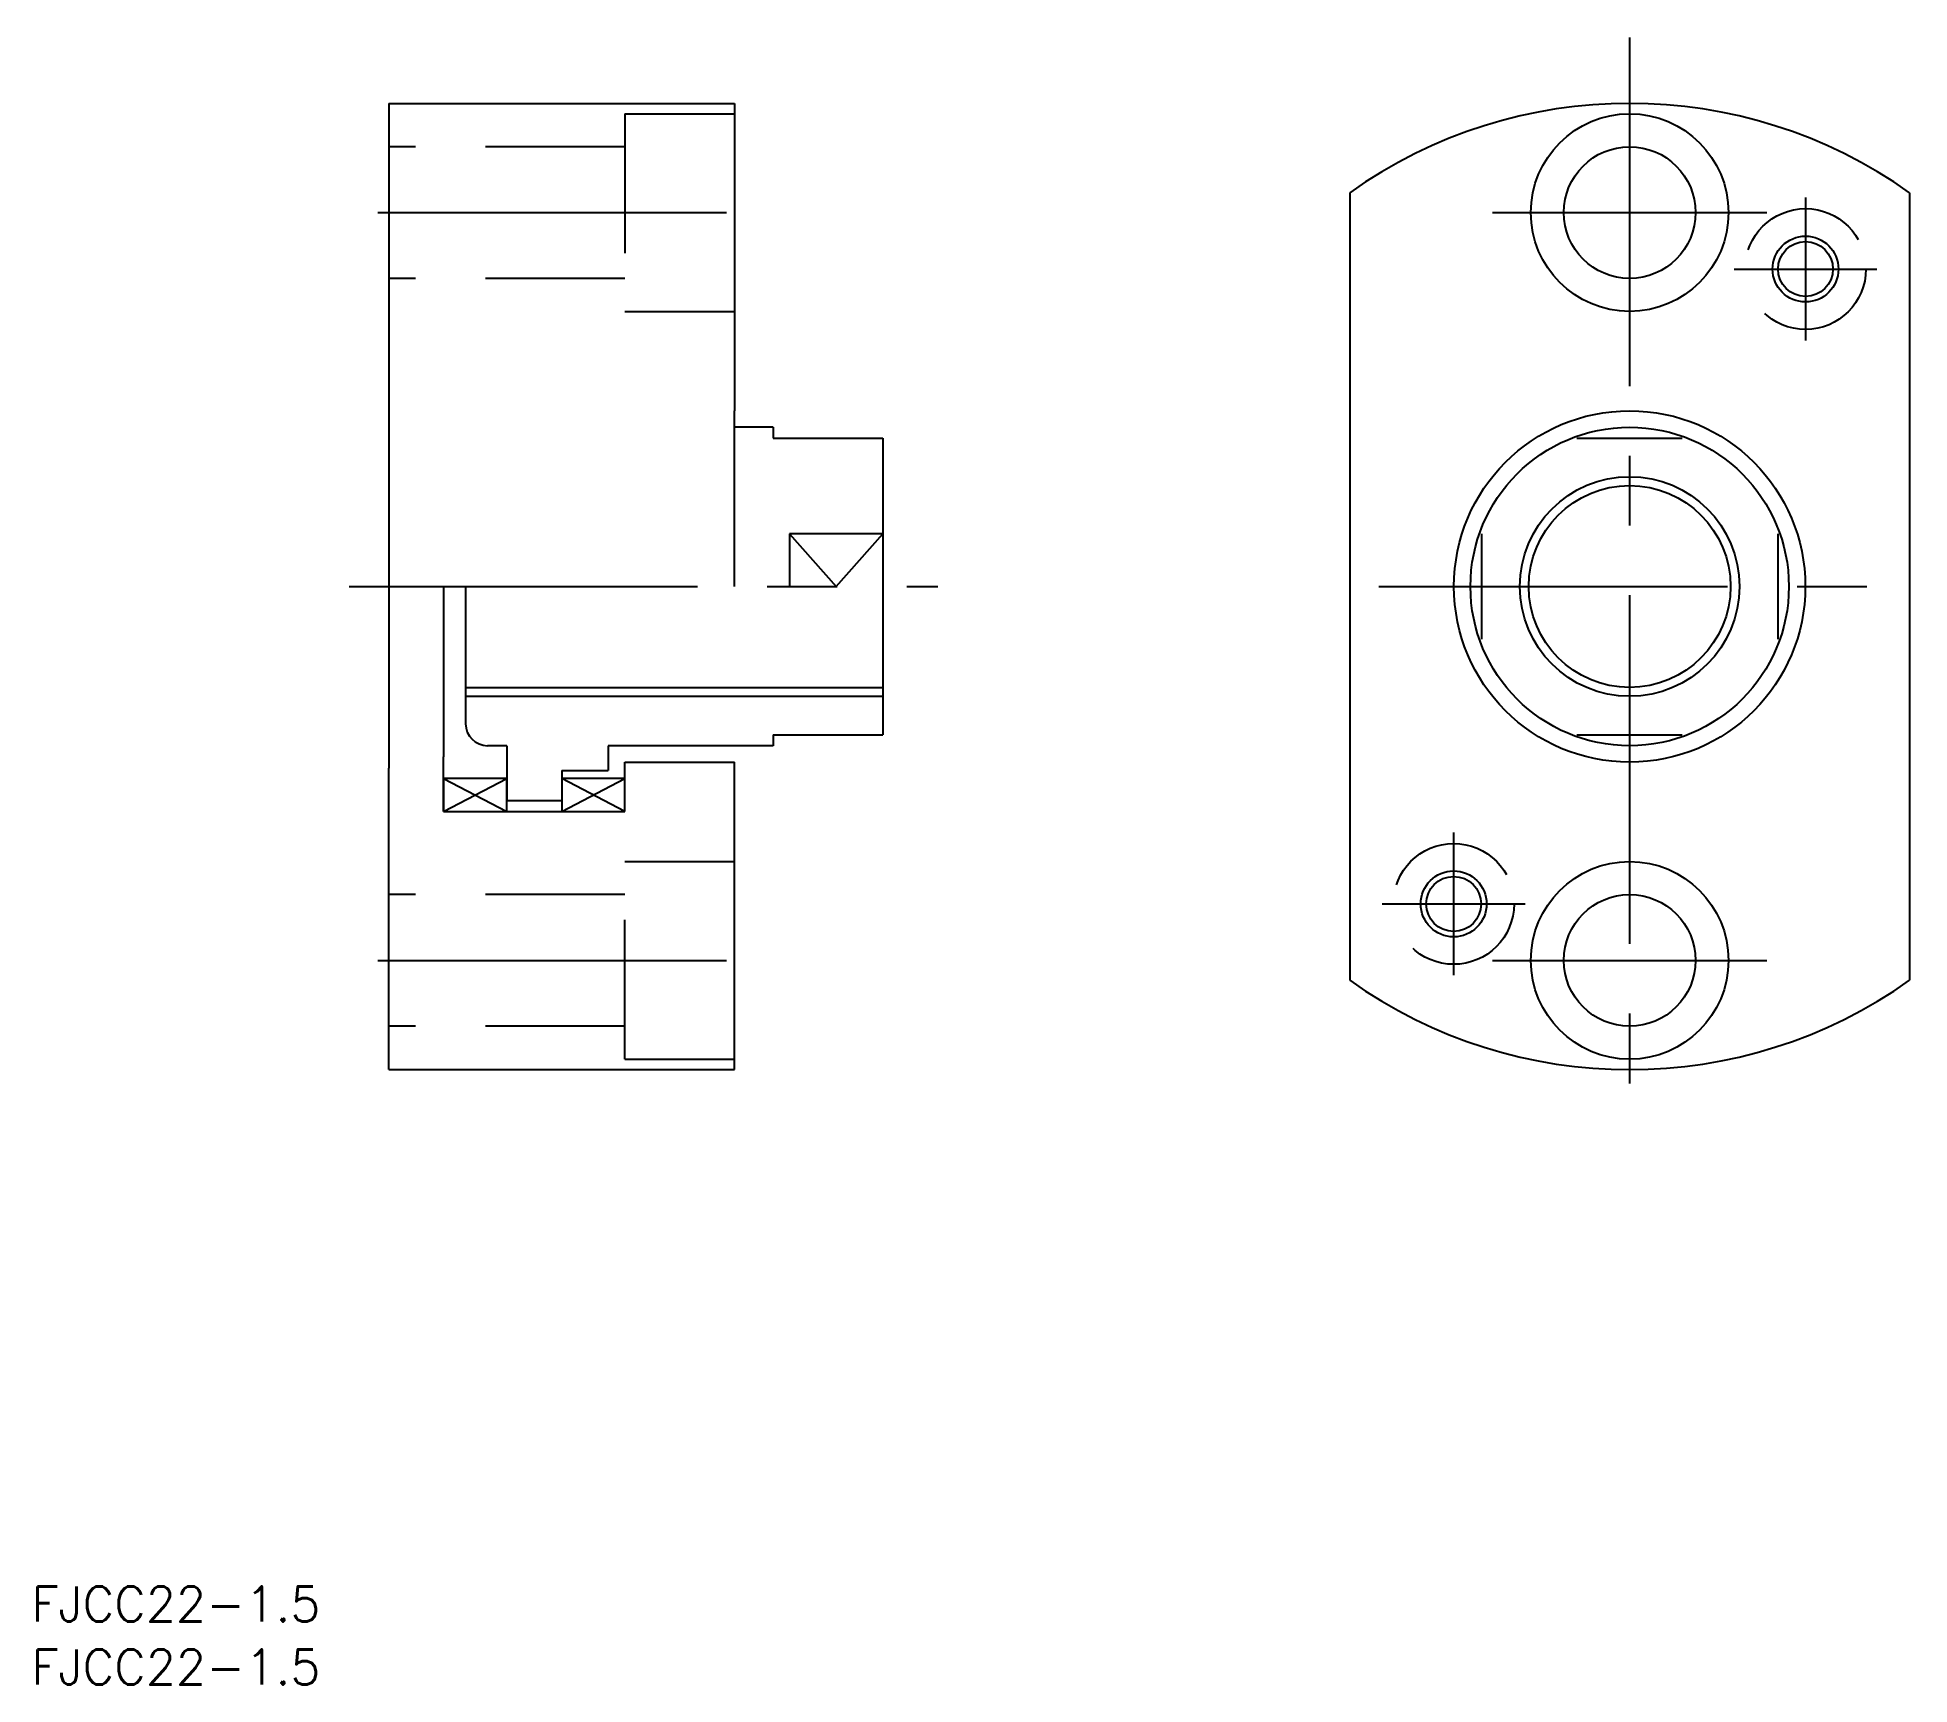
# Model space of a CAD drawing. Extents: x 53 to 224, y 4 to 154.
import ezdxf

# ---------------------------------------------------------------- set-up
doc = ezdxf.new("R2010")
doc.units = 0
doc.linetypes.add('CENTER', pattern=[50.8, 31.75, -6.35, 6.35, -6.35])
doc.linetypes.add('DASHED', pattern=[19.05, 12.7, -6.35])
doc.layers.get('0').update_dxf_attribs({"linetype": 'CONTINUOUS'})
doc.layers.add('CENTER', color=1, linetype='CENTER')
doc.styles.get("Standard").update_dxf_attribs({"font": 'txt.shx', "bigfont": 'bigfont.shx'})

msp = doc.modelspace()

# ---------------------------------------------------------------- linework, layer by layer
at = {"color": 7, "linetype": 'CONTINUOUS'}
for p, q in [((85.16, 147.63), (116.66, 147.63)), ((85.16, 147.63), (85.16, 117.68)), ((116.66, 147.63), (116.66, 119.63)), ((172.69, 139.49), (172.69, 67.77)), ((223.69, 139.49), (223.69, 67.77)), ((116.66, 103.63), (116.66, 119.63)), ((85.16, 117.68), (85.16, 87.08)), ((120.16, 118.13), (116.66, 118.13)), ((120.16, 118.13), (120.16, 117.13)), ((120.16, 117.13), (130.16, 117.13)), ((130.16, 117.13), (130.16, 103.63)), ((193.39, 117.13), (202.98, 117.13)), ((130.16, 108.43), (121.66, 108.43)), ((121.66, 108.43), (125.91, 103.63)), ((121.66, 108.43), (121.66, 103.63)), ((125.91, 103.63), (130.16, 108.43)), ((184.69, 108.43), (184.69, 98.83)), ((211.69, 108.43), (211.69, 98.83)), ((90.16, 103.63), (90.16, 88.13)), ((92.16, 103.63), (92.16, 91.13)), ((130.16, 103.63), (130.16, 90.13)), ((92.16, 94.44), (130.16, 94.44)), ((95.91, 89.13), (94.16, 89.13)), ((95.91, 89.13), (95.91, 84.13)), ((120.16, 89.13), (105.16, 89.13)), ((105.16, 89.13), (105.16, 86.88)), ((120.16, 90.13), (130.16, 90.13)), ((120.16, 90.13), (120.16, 89.13)), ((193.39, 90.13), (202.98, 90.13)), ((85.16, 59.63), (85.16, 87.08)), ((90.16, 83.13), (90.16, 88.13)), ((106.66, 83.13), (106.66, 87.63)), ((106.66, 87.63), (116.66, 87.63)), ((116.66, 59.63), (116.66, 87.63)), ((90.16, 83.13), (95.91, 86.13)), ((90.16, 86.13), (95.91, 83.13)), ((95.91, 86.13), (90.16, 86.13)), ((90.16, 86.13), (90.16, 83.13)), ((95.91, 83.13), (95.91, 86.13)), ((100.91, 86.88), (100.91, 84.13)), ((100.91, 86.88), (105.16, 86.88)), ((100.91, 83.13), (106.66, 86.13)), ((106.66, 83.13), (100.91, 86.13)), ((106.66, 86.13), (100.91, 86.13)), ((100.91, 86.13), (100.91, 83.13)), ((106.66, 83.13), (106.66, 86.13)), ((95.91, 84.13), (100.91, 84.13)), ((90.16, 83.13), (106.66, 83.13)), ((90.16, 83.13), (95.91, 83.13)), ((100.91, 83.13), (106.66, 83.13)), ((85.16, 59.63), (116.66, 59.63))]:
    msp.add_line(p, q, dxfattribs=at)
at = {"color": 3, "linetype": 'DASHED'}
for p, q in [((106.66, 146.68), (106.66, 128.68)), ((106.66, 146.68), (116.66, 146.68)), ((106.66, 143.68), (85.16, 143.68)), ((106.66, 131.68), (85.16, 131.68)), ((106.66, 128.68), (116.66, 128.68)), ((106.66, 60.58), (106.66, 78.58)), ((106.66, 78.58), (116.66, 78.58)), ((106.66, 75.58), (85.16, 75.58)), ((106.66, 63.58), (85.16, 63.58)), ((106.66, 60.58), (116.66, 60.58))]:
    msp.add_line(p, q, dxfattribs=at)
at = {"color": 3, "linetype": 'CONTINUOUS'}
msp.add_line((92.16, 93.63), (130.16, 93.63), dxfattribs=at)
at = {"color": 7, "linetype": 'CONTINUOUS'}
for centre, radius in [((198.19, 137.68), 9), ((198.19, 137.68), 6), ((214.21, 132.54), 2.5), ((198.19, 103.63), 16), ((198.19, 103.63), 14.5), ((198.19, 103.63), 9.19), ((198.19, 69.58), 9), ((182.16, 74.72), 2.5), ((198.19, 69.58), 6)]:
    msp.add_circle(centre, radius, dxfattribs=at)
at = {"color": 3, "linetype": 'DASHED'}
for centre in [(214.21, 132.54), (182.16, 74.72)]:
    msp.add_circle(centre, 5.5, dxfattribs=at)
at = {"color": 3, "linetype": 'CONTINUOUS'}
for centre, radius in [((214.21, 132.54), 3), ((198.19, 103.63), 10), ((182.16, 74.72), 3)]:
    msp.add_circle(centre, radius, dxfattribs=at)
at = {"color": 7, "linetype": 'CONTINUOUS'}
for centre, radius, start, end in [((198.19, 103.63), 44, 54.5814, 125.4186), ((94.16, 91.13), 2, 180, 270), ((198.19, 103.63), 44, 234.5814, 305.4186)]:
    msp.add_arc(centre, radius, start, end, dxfattribs=at)
at = {"layer": 'CENTER', "color": 1, "linetype": 'CENTER'}
for p, q in [((198.19, 153.63), (198.19, 53.63)), ((214.21, 139.04), (214.21, 126.04)), ((84.16, 137.68), (118.27, 137.68)), ((185.69, 137.68), (210.69, 137.68)), ((207.71, 132.54), (220.71, 132.54)), ((81.54, 103.63), (135.16, 103.63)), ((81.54, 103.63), (135.16, 103.63)), ((175.34, 103.63), (221.04, 103.63)), ((182.16, 81.22), (182.16, 68.22)), ((175.66, 74.72), (188.66, 74.72)), ((84.16, 69.58), (118.77, 69.58)), ((185.69, 69.58), (210.69, 69.58))]:
    msp.add_line(p, q, dxfattribs=at)

# ---------------------------------------------------------------- texts
at = {"color": 7, "linetype": 'CONTINUOUS'}
for p in [(52.61, 9.37), (52.61, 3.63)]:
    msp.add_text('FJCC22-1.5', height=3.2, dxfattribs=at).set_placement(p)

doc.saveas('drawing.dxf')
